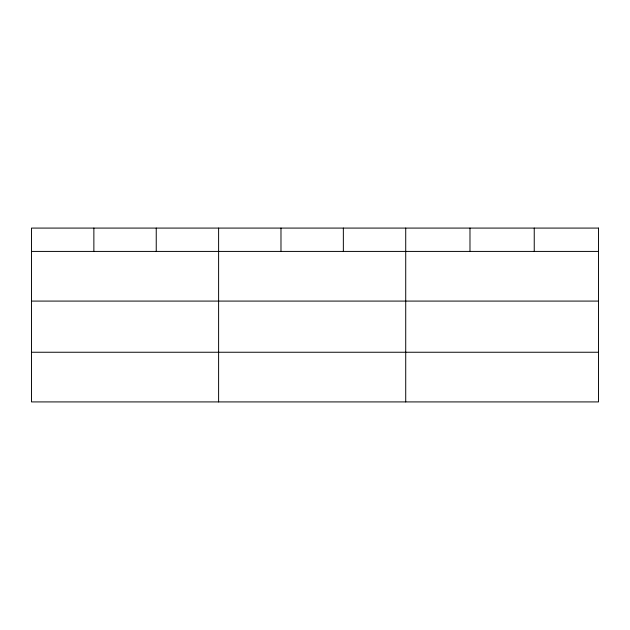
<?xml version="1.0" encoding="UTF-8"?>
<svg xmlns="http://www.w3.org/2000/svg" width="630" height="630" viewBox="0 0 630 630"><rect width="100%" height="100%" fill="white"/><g stroke="black" fill="none" stroke-linecap="round" stroke-linejoin="round"><path stroke-width="0.94" d="M31.5 251.417L598.5 251.417M31.5 301.085L598.5 301.085M31.5 352.249L598.5 352.249M534.24 228.084L534.24 251.417M469.98 228.084L469.98 251.417M405.72 228.084L405.72 401.916M343.35 228.084L343.35 251.417M280.98 228.084L280.98 251.417M218.61 228.084L218.61 401.916M156.24 228.084L156.24 251.417M93.87 228.084L93.87 251.417M598.5 228.084L31.5 228.084L31.5 401.916L598.5 401.916L598.5 228.084"/></g></svg>
